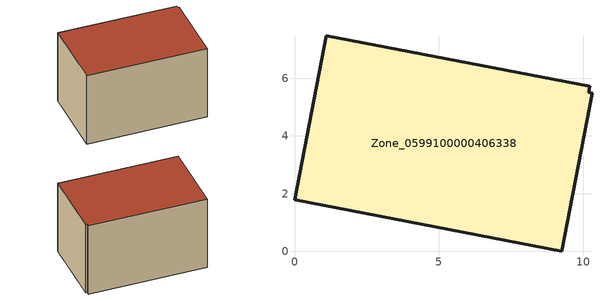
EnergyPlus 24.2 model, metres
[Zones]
Zone_0599100000406338
 floor ground (C_G): 0,1.78 1.1,7.48 10.23,5.72 10.2,5.51 10.31,5.48 9.25,0 z0
 wall outside (C_F): 1.1,7.48 0,1.78 9.25,0 10.31,5.48 10.2,5.51 10.23,5.72 1.1,7.48 z0:6.08
 roof outside (C_R): 9.25,0 10.31,5.48 10.2,5.51 10.23,5.72 1.1,7.48 0,1.78 z6.08
[BUILDING]
Pand.0599100000406338: North Axis=0; Terrain=City; Loads Convergence Tolerance Value=0.04; Temperature Convergence Tolerance Value=0.4; Solar Distribution=FullExterior; Maximum Number of Warmup Days=25; Minimum Number of Warmup Days=1
[Site:Location]
Rotterdam.The.Hague.AP_ZH_NLD Design_Conditions: Latitude=51.96; Longitude=4.45; Time Zone=1; Elevation=-4.5
[SITE:GROUNDTEMPERATURE:BUILDINGSURFACE]
18, 18, 18, 18, 18, 18, 18, 18, 18, 18, 18, 18
[MATERIAL] Thermal Absorptance=0.9; Solar Absorptance=0.7; Visible Absorptance=0.7
Name | Roughness | Thickness | Conductivity | Density | Specific Heat
G.TI.1992-2005 | MediumSmooth | 0.15 | 0.06 | 540 | 1210
F.TI.1992-2005 | Rough | 0.3 | 0.12 | 1920 | 840
R.TI.1992-2005 | MediumRough | 0.2 | 0.08 | 1500 | 1000
[CONSTRUCTION]
C_G: G.TI.1992-2005
C_F: F.TI.1992-2005
C_R: R.TI.1992-2005
[ZONE]
Zone_0599100000406338: Type=1; Multiplier=1; Ceiling Height=Autocalculate; Volume=Autocalculate; Floor Area=autocalculate; Part of Total Floor Area=Yes
[ZONEINFILTRATION:DESIGNFLOWRATE]
Infil_Zone_0599100000406338: Zone or ZoneList or Space or SpaceList=Zone_0599100000406338; Schedule=AlwaysOn; Design Flow Rate Calculation Method=Flow/Area; Flow Rate per Floor Area=0.0015; Constant Term Coefficient=1; Temperature Term Coefficient=0; Velocity Term Coefficient=0; Velocity Squared Term Coefficient=0
[HVACTEMPLATE:ZONE:IDEALLOADSAIRSYSTEM]
Zone_0599100000406338: Maximum Heating Supply Air Temperature=50; Minimum Cooling Supply Air Temperature=13; Maximum Heating Supply Air Humidity Ratio=0.0156; Minimum Cooling Supply Air Humidity Ratio=0.0077; Heating Limit=NoLimit; Cooling Limit=NoLimit; Dehumidification Control Type=ConstantSensibleHeatRatio; Cooling Sensible Heat Ratio=0.7; Dehumidification Setpoint=60; Humidification Control Type=None; Humidification Setpoint=30; Outdoor Air Method=None; Outdoor Air Flow Rate per Person=0.00944; Outdoor Air Flow Rate per Zone Floor Area=0; Outdoor Air Flow Rate per Zone=0; Demand Controlled Ventilation Type=None; Outdoor Air Economizer Type=NoEconomizer; Heat Recovery Type=None; Sensible Heat Recovery Effectiveness=0.7; Latent Heat Recovery Effectiveness=0.65
[ZONECONTROL:THERMOSTAT]
ThermostatControl_Zone_0599100000406338: Zone or ZoneList=Zone_0599100000406338; Control Type Schedule=DualSetpointControlType; Control 1=Thermostat_Zone_0599100000406338; Temperature Difference Between Cutout And Setpoint=0
[THERMOSTATSETPOINT:DUALSETPOINT]
Thermostat_Zone_0599100000406338: Heating Setpoint Temperature Schedule=HeatingSetpoint_Zone_0599100000406338; Cooling Setpoint Temperature Schedule=CoolingSetpoint_Zone_0599100000406338
[SCHEDULE:COMPACT]
HeatingSetpoint_Zone_0599100000406338: Through: 12/31, For: AllDays, Until: 24:00, 21
CoolingSetpoint_Zone_0599100000406338: Through: 12/31, For: AllDays, Until: 24:00, 24
DualSetpointControlType: Through: 12/31, For: AllDays, Until: 24:00, 4
AlwaysOn: Through: 12/31, For: AllDays, Until: 24:00, 1
